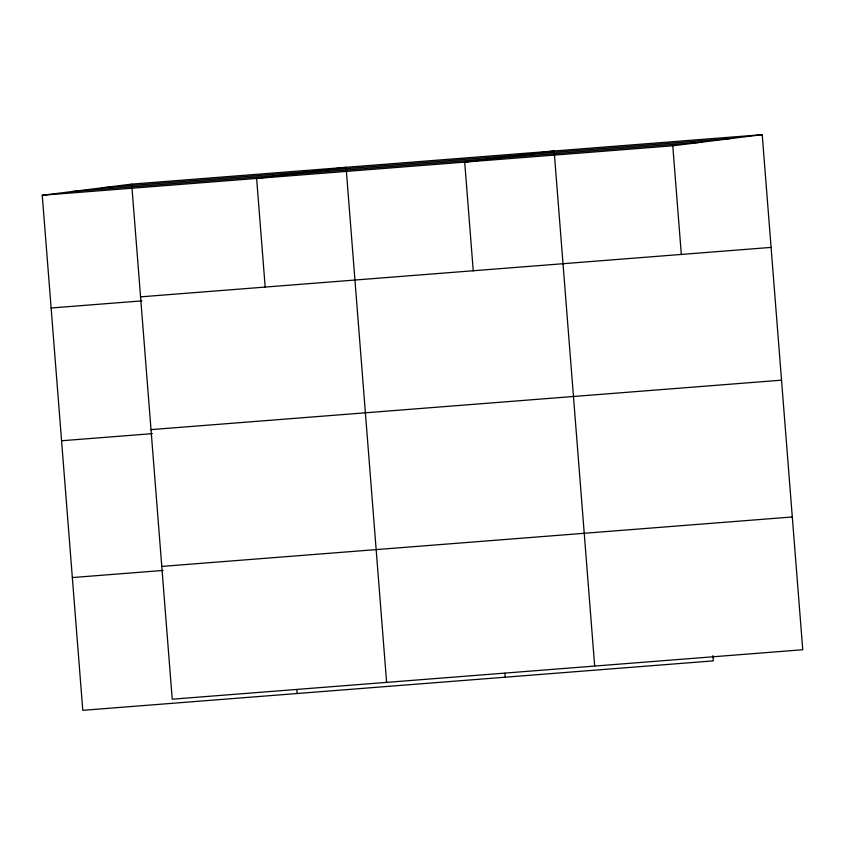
<?xml version="1.0" encoding="UTF-8"?>
<svg xmlns="http://www.w3.org/2000/svg" width="845" height="845" viewBox="0 0 845 845"><rect width="100%" height="100%" fill="white"/><g stroke="black" fill="none" stroke-linecap="round" stroke-linejoin="round"><path stroke-width="1.27" d="M712.895 655.614L713.307 660.874L82.789 710.328L42.25 195.258L131.693 184.125L762.211 134.672L802.75 649.742L172.232 699.195L131.693 184.125M42.25 195.258L672.768 145.805L762.211 134.672M102.182 187.801L732.699 138.348M71.762 191.583L702.29 142.129M140.566 296.849L771.084 247.395M51.122 307.992L141.865 300.873M151.012 429.619L781.53 380.176M61.569 440.763L152.322 433.643M161.786 566.414L792.304 516.971M72.332 577.557L163.085 570.438M672.768 145.805L681.334 254.609M594.679 666.061L554.14 150.991L464.697 162.124L473.263 270.928M504.919 673.254L505.236 677.194M386.609 682.38L346.07 167.31L256.626 178.443L265.193 287.247M296.849 689.573L297.165 693.513"/></g></svg>
